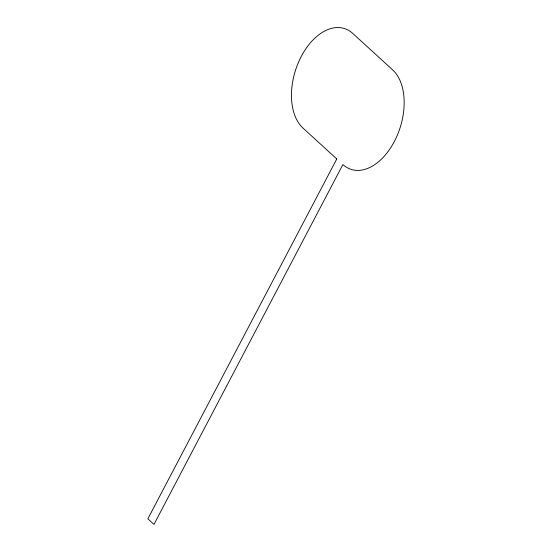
<?xml version="1.0" encoding="UTF-8"?>
<svg xmlns="http://www.w3.org/2000/svg" width="552" height="552" viewBox="0 0 552 552"><rect width="100%" height="100%" fill="white"/><g stroke="black" fill="none" stroke-linecap="round" stroke-linejoin="round"><path stroke-width="0.83" d="M336.782 158.955L147.853 518.811L153.974 524.4L342.902 164.544A54.779 34.017 -72.4 0 0 394.356 141.491A54.779 34.017 -72.4 0 0 392.617 69.849L352.721 33.403A54.779 34.017 -72.4 0 0 301.268 56.456A54.779 34.017 -72.4 0 0 303.007 128.105L336.782 158.955"/></g></svg>
